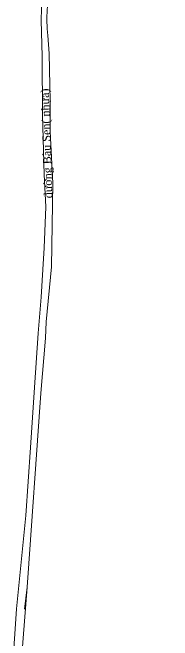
# Model space of a CAD drawing. Header units: metres. Extents: x 556238 to 587446, y 1177111 to 1219372.
# Drawn here: x 573339.4 to 573459, y 1204797.8 to 1205268.4 of the extents above; entities that cross this region are included whole.
import ezdxf

# ---------------------------------------------------------------- set-up
doc = ezdxf.new("R2010")
doc.units = ezdxf.units.M
doc.header["$MEASUREMENT"] = 0
doc.layers.add('Xr_Nen GT$0$DUONG NHUA', color=38, linetype='Continuous', lineweight=0)
doc.styles.add('Xr_Nen GT$0$Style-Times New Roman IF', font='times.ttf')

msp = doc.modelspace()

# ---------------------------------------------------------------- linework, layer by layer
at = {"layer": 'Xr_Nen GT$0$DUONG NHUA', "flags": 128}
msp.add_lwpolyline([(573461.94316, 1205294.22859), (573443.02192, 1205309.77585), (573426.14381, 1205323.86589), (573411.38111, 1205335.32931), (573395.47453, 1205348.24829, 0.345286744), (573391.59739, 1205348.31492), (573376.60393, 1205315.15727), (573370.21043, 1205302.39119, 0.109545961), (573366.22131, 1205286.50913, -0.012535327), (573365.3878, 1205270.77595, 0.048116805), (573365.74126, 1205251.31601), (573366.75978, 1205237.59858), (573367.42484, 1205201.91562), (573367.60108, 1205179.30433), (573369.55024, 1205140.42275), (573368.39832, 1205077.9031), (573364.45277, 1205036.70517), (573363.96421, 1205024.30612), (573360.59511, 1204983.05114), (573350.39263, 1204837.717), (573348.36386, 1204821.23002)], format="xyb", dxfattribs=at)
for points in [[(573342.41682, 1204821.41007), (573349.3578, 1204891.57932), (573352.87515, 1204942.33396), (573355.71454, 1204987.28201), (573358.59994, 1205028.11701), (573360.67057, 1205055.0721), (573362.11315, 1205075.72363), (573363.01482, 1205091.99871), (573364.36757, 1205122.7898), (573363.01799, 1205146.94759), (573361.84683, 1205191.79267), (573361.48631, 1205235.56193), (573360.67544, 1205262.58307), (573361.21634, 1205279.8903)], [(573346.37615, 1204786.92073), (573350.39263, 1204837.717)], [(573342.41682, 1204821.41007), (573339.39903, 1204776.76711)]]:
    msp.add_lwpolyline(points, dxfattribs=at)

# ---------------------------------------------------------------- texts
at = {"layer": 'Xr_Nen GT$0$DUONG NHUA', "insert": (573363.17814, 1205129.06566), "char_height": 6, "attachment_point": 1, "rotation": 91.9132298, "style": 'Xr_Nen GT$0$Style-Times New Roman IF'}
msp.add_mtext_dynamic_manual_height_columns('đường Bàu Sen( nhựa)', width=138.7283672, gutter_width=5, heights=[0], dxfattribs=at)

doc.saveas('drawing.dxf')
